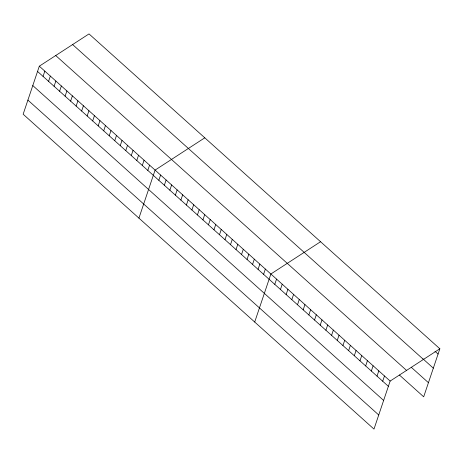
<?xml version="1.0" encoding="UTF-8"?>
<svg xmlns="http://www.w3.org/2000/svg" width="463" height="463" viewBox="0 0 463 463"><rect width="100%" height="100%" fill="white"/><g stroke="black" fill="none" stroke-linecap="round" stroke-linejoin="round"><path stroke-width="0.69" d="M39.314 66.186L23.15 114.216L373.988 429.091L390.147 381.061L439.85 348.784L89.012 33.909L39.314 66.186L390.147 381.061M43.053 76.395L44.824 71.134M48.569 81.343L50.34 76.082M54.084 86.292L55.849 81.031M59.594 91.24L61.365 85.979M65.109 96.188L66.88 90.927M70.619 101.137L72.39 95.876M76.135 106.085L77.906 100.824M81.65 111.033L83.415 105.772M87.16 115.981L88.931 110.721M92.675 120.93L94.446 115.669M98.185 125.878L99.956 120.617M103.7 130.826L105.471 125.566M109.21 135.775L110.981 130.514M114.726 140.723L116.497 135.462M120.241 145.671L122.012 140.411M125.751 150.62L127.522 145.359M131.266 155.568L133.037 150.301M136.776 160.516L138.547 155.25M142.291 165.459L144.062 160.198M147.807 170.407L149.578 165.146M138.929 218.125L155.088 170.095L204.791 137.818M158.832 180.304L160.603 175.043M164.342 185.252L166.113 179.991M169.857 190.2L171.628 184.94M175.373 195.149L177.144 189.888M180.883 200.097L182.654 194.836M186.398 205.045L188.169 199.784M191.908 209.994L193.679 204.733M197.423 214.942L199.194 209.681M202.939 219.89L204.71 214.629M208.448 224.839L210.219 219.578M213.964 229.787L215.735 224.526M219.474 234.735L221.245 229.474M224.989 239.684L226.76 234.423M230.505 244.632L232.276 239.371M236.014 249.58L237.785 244.319M241.53 254.528L243.301 249.262M247.039 259.477L248.81 254.21M252.555 264.419L254.326 259.158M258.07 269.368L259.841 264.107M263.58 274.316L265.351 269.055M254.702 322.034L270.867 274.003L320.564 241.727M274.773 284.363L276.544 279.102M280.456 289.462L282.227 284.201M286.134 294.561L287.905 289.3M291.817 299.659L293.588 294.399M297.495 304.758L299.266 299.497M303.178 309.851L304.943 304.59M308.856 314.95L310.627 309.689M314.533 320.049L316.304 314.788M320.217 325.148L321.988 319.887M325.894 330.246L327.665 324.985M331.577 335.345L333.348 330.084M337.255 340.444L339.026 335.183M342.938 345.537L344.709 340.276M348.616 350.636L350.387 345.375M354.299 355.734L356.07 350.474M359.977 360.833L361.748 355.572M365.66 365.932L367.431 360.671M371.338 371.031L373.109 365.77M377.021 376.13L378.786 370.869M382.698 381.223L384.469 375.962M439.85 348.784L423.686 396.814L399.419 375.03M434.983 351.267L438.079 354.045M423.003 358.889L433.327 368.16M72.61 44.564L423.448 359.438M411.399 367.408L428.437 382.698M55.716 55.537L406.549 370.412M37.544 71.447L388.376 386.321M32.792 85.562L383.63 400.437M27.902 100.101L378.734 414.975"/></g></svg>
